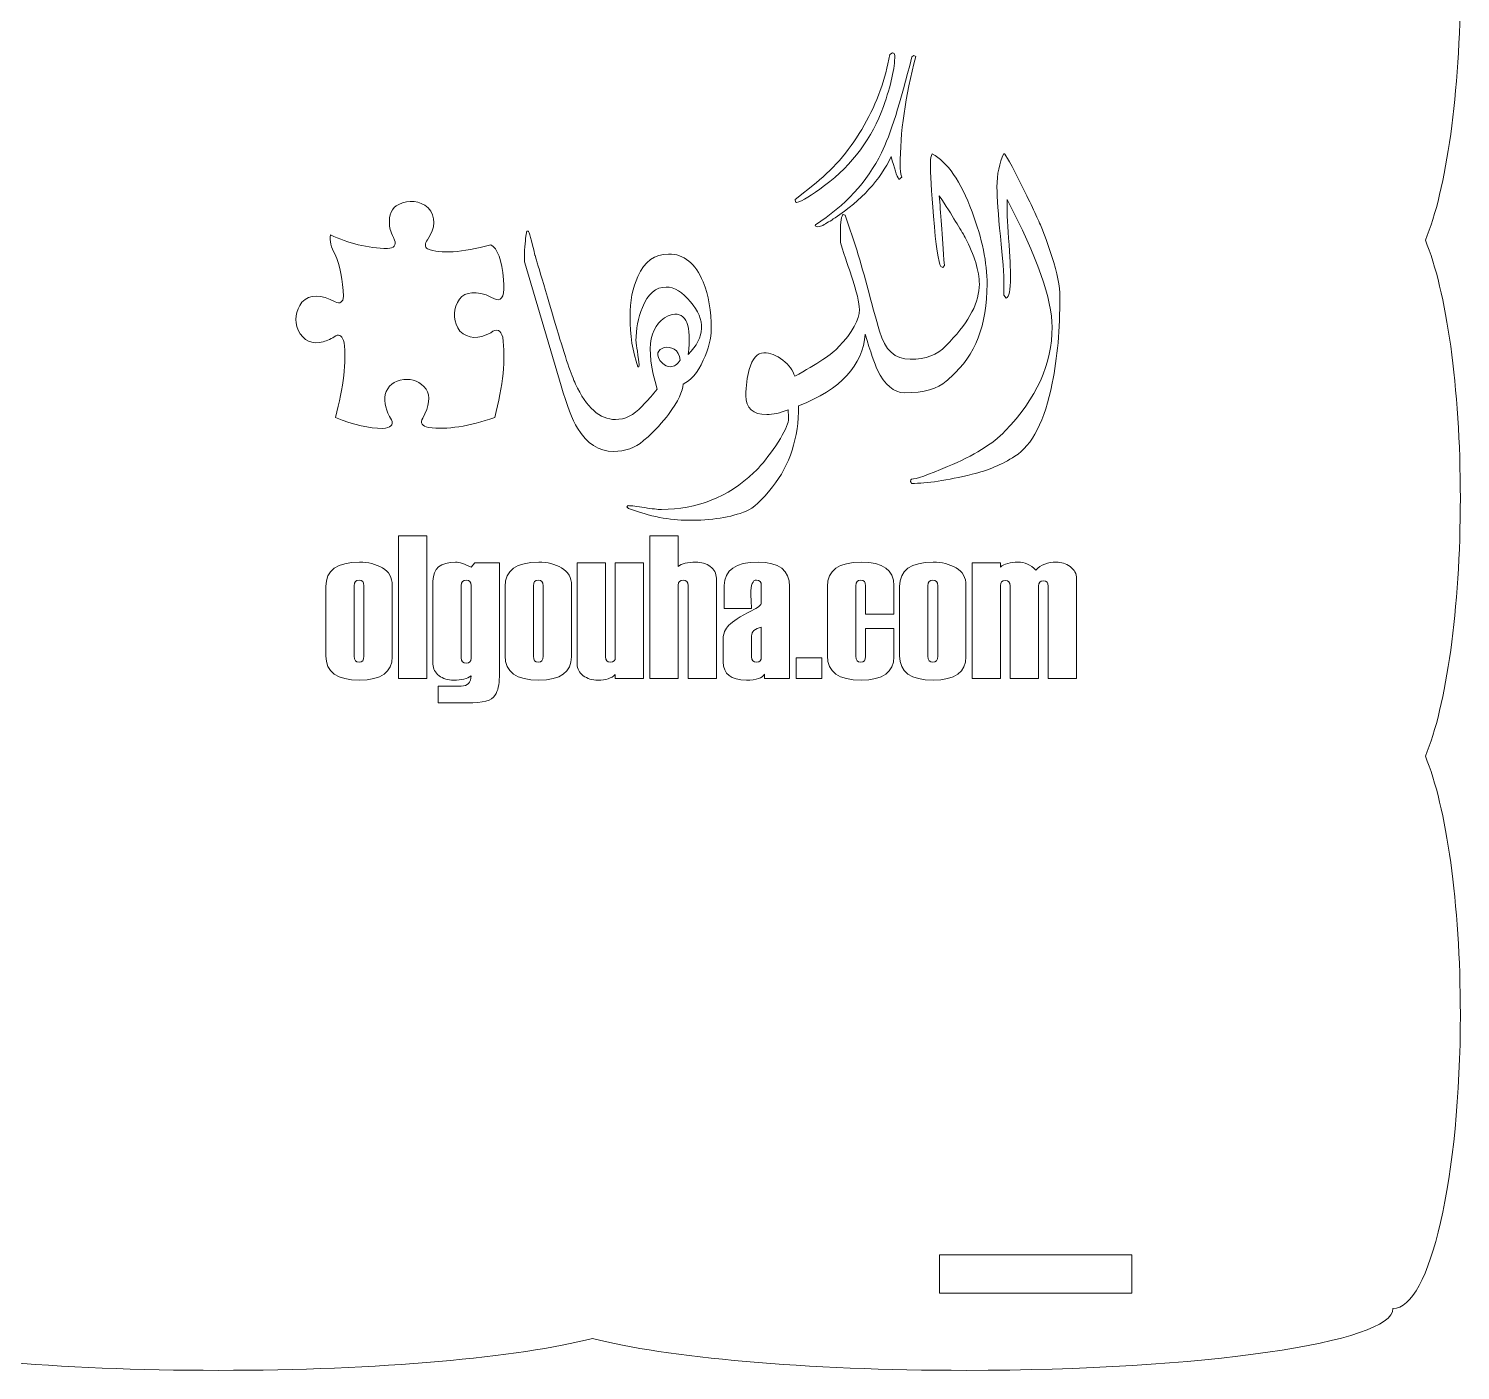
# Model space of a CAD drawing. Header units: millimetres. Extents: x -573 to 573, y -257 to 264.
# Drawn here: x -377.9 to -258.9, y -226.3 to -114.8 of the extents above; entities that cross this region are included whole.
import ezdxf

# ---------------------------------------------------------------- set-up
doc = ezdxf.new("R2010")
doc.units = ezdxf.units.MM
doc.header["$MEASUREMENT"] = 0
doc.layers.add('Layer 1', color=7, linetype='Continuous')

msp = doc.modelspace()

# ---------------------------------------------------------------- linework, layer by layer
at = {"layer": 'Layer 1', "color": 250, "lineweight": 9}
for points, knots in [([(-264.542, -221.1285), (-264.542, -223.9637), (-280.4144, -226.2621), (-299.9938, -226.2621), (-299.9938, -226.2621), (-313.3845, -226.2621), (-325.0397, -225.187), (-331.0709, -223.6004), (-331.0709, -223.6004), (-337.1021, -225.187), (-348.7574, -226.2621), (-362.1481, -226.2621), (-362.1481, -226.2621), (-375.5387, -226.2621), (-387.1938, -225.1869), (-393.2249, -223.6003), (-393.2249, -223.6003), (-399.2562, -225.1869), (-410.9113, -226.2621), (-424.3021, -226.2621), (-424.3021, -226.2621), (-437.6927, -226.2621), (-449.348, -225.187), (-455.3792, -223.6004), (-455.3792, -223.6004), (-461.4104, -225.187), (-473.0655, -226.2621), (-486.4562, -226.2621), (-486.4562, -226.2621), (-506.0357, -226.2621), (-521.908, -223.9637), (-521.908, -221.1285), (-521.908, -221.1285), (-525.0038, -221.1285), (-527.5133, -210.1769), (-527.5133, -196.6674), (-527.5133, -196.6674), (-527.5133, -187.4282), (-526.3393, -179.3864), (-524.6069, -175.225), (-524.6069, -175.225), (-526.3393, -171.0636), (-527.5133, -163.0218), (-527.5133, -153.7825), (-527.5133, -153.7825), (-527.5133, -144.5433), (-526.3393, -136.5015), (-524.6069, -132.3401), (-524.6069, -132.3401), (-526.3393, -128.1787), (-527.5133, -120.137), (-527.5133, -110.8976), (-527.5133, -110.8976), (-527.5133, -97.3886), (-525.0039, -86.4373), (-521.9083, -86.4367), (-521.9083, -86.4367), (-521.908, -83.6015), (-506.0357, -81.3031), (-486.4565, -81.3031), (-486.4565, -81.3031), (-473.0658, -81.3031), (-461.4106, -82.3782), (-455.3794, -83.9648), (-455.3794, -83.9648), (-449.3482, -82.3782), (-437.693, -81.3031), (-424.3024, -81.3031), (-424.3024, -81.3031), (-410.9116, -81.3031), (-399.2565, -82.3783), (-393.2253, -83.9649), (-393.2253, -83.9649), (-387.1941, -82.3783), (-375.5389, -81.3031), (-362.1483, -81.3031), (-362.1483, -81.3031), (-348.7576, -81.3031), (-337.1024, -82.3782), (-331.0712, -83.9648), (-331.0712, -83.9648), (-325.0399, -82.3782), (-313.3848, -81.3031), (-299.9941, -81.3031), (-299.9941, -81.3031), (-280.4149, -81.3031), (-264.5426, -83.6015), (-264.5423, -86.4367), (-264.5423, -86.4367), (-261.4467, -86.4373), (-258.9373, -97.3886), (-258.9373, -110.8976), (-258.9373, -110.8976), (-258.9373, -120.137), (-260.1113, -128.1787), (-261.8437, -132.3401), (-261.8437, -132.3401), (-260.1113, -136.5015), (-258.9373, -144.5433), (-258.9373, -153.7825), (-258.9373, -153.7825), (-258.9373, -163.0218), (-260.1113, -171.0636), (-261.8437, -175.225), (-261.8437, -175.225), (-260.1113, -179.3864), (-258.9373, -187.4282), (-258.9373, -196.6674), (-258.9373, -196.6674), (-258.9373, -210.1761), (-261.4466, -221.1272), (-264.542, -221.1285)], [0, 0, 0, 0, 0.03448276, 0.03448276, 0.03448276, 0.03448276, 0.06896552, 0.06896552, 0.06896552, 0.06896552, 0.10344828, 0.10344828, 0.10344828, 0.10344828, 0.13793103, 0.13793103, 0.13793103, 0.13793103, 0.17241379, 0.17241379, 0.17241379, 0.17241379, 0.20689655, 0.20689655, 0.20689655, 0.20689655, 0.24137931, 0.24137931, 0.24137931, 0.24137931, 0.27586207, 0.27586207, 0.27586207, 0.27586207, 0.31034483, 0.31034483, 0.31034483, 0.31034483, 0.34482759, 0.34482759, 0.34482759, 0.34482759, 0.37931034, 0.37931034, 0.37931034, 0.37931034, 0.4137931, 0.4137931, 0.4137931, 0.4137931, 0.44827586, 0.44827586, 0.44827586, 0.44827586, 0.48275862, 0.48275862, 0.48275862, 0.48275862, 0.51724138, 0.51724138, 0.51724138, 0.51724138, 0.55172414, 0.55172414, 0.55172414, 0.55172414, 0.5862069, 0.5862069, 0.5862069, 0.5862069, 0.62068966, 0.62068966, 0.62068966, 0.62068966, 0.65517241, 0.65517241, 0.65517241, 0.65517241, 0.68965517, 0.68965517, 0.68965517, 0.68965517, 0.72413793, 0.72413793, 0.72413793, 0.72413793, 0.75862069, 0.75862069, 0.75862069, 0.75862069, 0.79310345, 0.79310345, 0.79310345, 0.79310345, 0.82758621, 0.82758621, 0.82758621, 0.82758621, 0.86206897, 0.86206897, 0.86206897, 0.86206897, 0.89655172, 0.89655172, 0.89655172, 0.89655172, 0.93103448, 0.93103448, 0.93103448, 0.93103448, 1, 1, 1, 1]), ([(-305.9361, -116.9805), (-305.9361, -118.0355), (-306.2537, -119.4514), (-306.8835, -121.2278), (-306.8835, -121.2278), (-307.8094, -123.8494), (-309.4352, -126.0405), (-311.7714, -127.7954), (-311.7714, -127.7954), (-312.8428, -128.6084), (-313.6234, -129.082), (-314.1025, -129.2169), (-314.1025, -129.2169), (-314.1025, -129.2169), (-314.1832, -129.1522), (-314.1832, -129.1522), (-314.1832, -129.1522), (-314.1832, -129.1522), (-314.2155, -128.9475), (-314.2155, -128.9475), (-314.2155, -128.9475), (-314.2155, -128.9475), (-312.4821, -127.5585), (-312.4821, -127.5585), (-312.4821, -127.5585), (-310.894, -126.2828), (-309.559, -124.6893), (-308.4768, -122.7729), (-308.4768, -122.7729), (-307.411, -120.9102), (-306.7058, -118.956), (-306.3613, -116.8996), (-306.3613, -116.8996), (-306.3613, -116.8996), (-306.1244, -116.7758), (-306.1244, -116.7758), (-306.1244, -116.7758), (-306.0006, -116.7758), (-305.9361, -116.8458), (-305.9361, -116.9805)], [0, 0, 0, 0, 0.09090909, 0.09090909, 0.09090909, 0.09090909, 0.18181818, 0.18181818, 0.18181818, 0.18181818, 0.27272727, 0.27272727, 0.27272727, 0.27272727, 0.36363636, 0.36363636, 0.36363636, 0.36363636, 0.45454545, 0.45454545, 0.45454545, 0.45454545, 0.54545455, 0.54545455, 0.54545455, 0.54545455, 0.63636364, 0.63636364, 0.63636364, 0.63636364, 0.72727273, 0.72727273, 0.72727273, 0.72727273, 0.81818182, 0.81818182, 0.81818182, 0.81818182, 1, 1, 1, 1]), ([(-304.1864, -117.072), (-305.0585, -120.3719), (-305.4945, -123.3974), (-305.4945, -126.1428), (-305.4945, -126.1428), (-305.4945, -126.4335), (-305.4516, -126.7564), (-305.3654, -127.1009), (-305.3654, -127.1009), (-305.3654, -127.1009), (-305.6023, -127.2947), (-305.6023, -127.2947), (-305.6023, -127.2947), (-305.7745, -126.988), (-305.9846, -126.3528), (-306.2375, -125.3838), (-306.2375, -125.3838), (-307.1418, -127.3109), (-308.6977, -129.0067), (-310.9049, -130.4764), (-310.9049, -130.4764), (-311.2816, -130.7293), (-311.6261, -130.9393), (-311.9276, -131.1115), (-311.9276, -131.1115), (-312.0245, -131.1384), (-312.1646, -131.1815), (-312.3528, -131.2353), (-312.3528, -131.2353), (-312.3528, -131.2353), (-312.5575, -131.1547), (-312.5575, -131.1547), (-312.5575, -131.1547), (-312.5575, -131.1547), (-312.5306, -131.0469), (-312.5306, -131.0469), (-312.5306, -131.0469), (-310.065, -129.4912), (-308.2401, -127.4994), (-307.0396, -125.066), (-307.0396, -125.066), (-306.3128, -123.5856), (-305.473, -120.9318), (-304.5149, -117.1043), (-304.5149, -117.1043), (-304.5149, -117.1043), (-304.3588, -116.9912), (-304.3588, -116.9912), (-304.3588, -116.9912), (-304.3588, -116.9912), (-304.1864, -117.072), (-304.1864, -117.072)], [0, 0, 0, 0, 0.07142857, 0.07142857, 0.07142857, 0.07142857, 0.14285714, 0.14285714, 0.14285714, 0.14285714, 0.21428571, 0.21428571, 0.21428571, 0.21428571, 0.28571429, 0.28571429, 0.28571429, 0.28571429, 0.35714286, 0.35714286, 0.35714286, 0.35714286, 0.42857143, 0.42857143, 0.42857143, 0.42857143, 0.5, 0.5, 0.5, 0.5, 0.57142857, 0.57142857, 0.57142857, 0.57142857, 0.64285714, 0.64285714, 0.64285714, 0.64285714, 0.71428571, 0.71428571, 0.71428571, 0.71428571, 0.78571429, 0.78571429, 0.78571429, 0.78571429, 0.85714286, 0.85714286, 0.85714286, 0.85714286, 1, 1, 1, 1]), ([(-308.4009, -140.1381), (-308.5776, -142.7253), (-310.4194, -144.7162), (-313.9269, -146.1105), (-313.9269, -146.1105), (-313.9269, -148.7697), (-314.6483, -151.0146), (-316.1018, -152.845), (-316.1018, -152.845), (-316.9954, -153.97), (-317.7221, -154.6377), (-318.2766, -154.8583), (-318.2766, -154.8583), (-319.5579, -155.3644), (-321.1726, -155.6173), (-323.1215, -155.6173), (-323.1215, -155.6173), (-324.6342, -155.6173), (-326.2814, -155.2889), (-328.0741, -154.6268), (-328.0741, -154.6268), (-328.0741, -154.6268), (-328.1979, -154.4868), (-328.1979, -154.4868), (-328.1979, -154.4868), (-328.1979, -154.4868), (-328.1009, -154.3954), (-328.1009, -154.3954), (-328.1009, -154.3954), (-327.8212, -154.4007), (-327.3583, -154.4599), (-326.7176, -154.5621), (-326.7176, -154.5621), (-326.1146, -154.6645), (-325.6517, -154.713), (-325.3287, -154.713), (-325.3287, -154.713), (-322.3733, -154.713), (-319.8107, -153.6954), (-317.6467, -151.6551), (-317.6467, -151.6551), (-317.1623, -151.2084), (-316.6347, -150.5679), (-316.0533, -149.7387), (-316.0533, -149.7387), (-315.4343, -148.8559), (-315.0305, -148.1399), (-314.8421, -147.5962), (-314.8421, -147.5962), (-314.7774, -147.3916), (-314.7505, -147.2086), (-314.7614, -147.0417), (-314.7614, -147.0417), (-314.7614, -147.0417), (-314.8098, -146.4281), (-314.8098, -146.4281), (-314.8098, -146.4281), (-315.4719, -146.6973), (-316.0586, -146.8317), (-316.5756, -146.8317), (-316.5756, -146.8317), (-317.7328, -146.8317), (-318.3089, -146.3043), (-318.3089, -145.2544), (-318.3089, -145.2544), (-318.3089, -144.447), (-318.2173, -143.7254), (-318.0397, -143.0956), (-318.0397, -143.0956), (-317.7759, -142.1644), (-317.3668, -141.6959), (-316.8123, -141.6959), (-316.8123, -141.6959), (-316.2955, -141.6959), (-315.7735, -141.9006), (-315.2405, -142.3044), (-315.2405, -142.3044), (-314.7129, -142.7133), (-314.3845, -143.1602), (-314.2553, -143.6501), (-314.2553, -143.6501), (-312.3658, -142.6111), (-311.1492, -141.7983), (-310.6107, -141.2114), (-310.6107, -141.2114), (-310.6107, -141.2114), (-310.6081, -141.2093), (-310.6081, -141.2093), (-310.6081, -141.2093), (-309.4561, -139.9927), (-308.8801, -138.9486), (-308.8801, -138.087), (-308.8801, -138.087), (-308.8801, -137.5809), (-309.1061, -136.6388), (-309.5584, -135.25), (-309.5584, -135.25), (-309.7253, -134.7439), (-310.0267, -133.8398), (-310.4574, -132.5368), (-310.4574, -132.5368), (-310.4574, -132.5368), (-310.4574, -131.7296), (-310.4574, -131.7296), (-310.4574, -131.7296), (-310.4574, -130.7766), (-310.3767, -130.265), (-310.2205, -130.2005), (-310.2205, -130.2005), (-310.2205, -130.2005), (-310.0591, -130.265), (-310.0591, -130.265), (-310.0591, -130.265), (-309.2839, -132.4399), (-308.6109, -134.647), (-308.0458, -136.8759), (-308.0458, -136.8759), (-307.8035, -137.8125), (-307.5235, -138.8192), (-307.2059, -139.9011), (-307.2059, -139.9011), (-306.759, -141.4569), (-305.9031, -142.2374), (-304.6543, -142.2374), (-304.6543, -142.2374), (-303.3734, -142.2374), (-302.3899, -141.8668), (-301.6992, -141.1212), (-301.6992, -141.1212), (-301.5854, -140.9981), (-301.4875, -140.8944), (-301.3712, -140.7736), (-301.3712, -140.7736), (-299.7307, -139.0708), (-298.9101, -137.4764), (-298.9101, -135.9857), (-298.9101, -135.9857), (-298.9101, -134.8982), (-299.3084, -133.6063), (-300.0998, -132.1044), (-300.0998, -132.1044), (-300.4281, -131.4852), (-301.1388, -130.3335), (-302.237, -128.6482), (-302.237, -128.6482), (-302.1401, -129.9348), (-302.0001, -131.8675), (-301.8171, -134.4517), (-301.8171, -134.4517), (-301.8171, -134.4517), (-301.9463, -134.5969), (-301.9463, -134.5969), (-301.9463, -134.5969), (-301.9463, -134.5969), (-302.1023, -134.5322), (-302.1023, -134.5322), (-302.1023, -134.5322), (-302.3123, -134.22), (-302.5223, -132.8204), (-302.7215, -130.3386), (-302.7215, -130.3386), (-302.8937, -128.2555), (-302.9799, -126.7696), (-302.9799, -125.8759), (-302.9799, -125.8759), (-302.9799, -125.5583), (-302.9259, -125.3214), (-302.8237, -125.1654), (-302.8237, -125.1654), (-301.564, -125.8275), (-300.4659, -127.4317), (-299.5131, -129.9779), (-299.5131, -129.9779), (-298.6786, -132.2175), (-298.2641, -134.22), (-298.2641, -135.9857), (-298.2641, -135.9857), (-298.2641, -139.3623), (-299.2596, -141.9271), (-301.2506, -143.6798), (-301.2506, -143.6798), (-301.3979, -143.8095), (-301.5222, -143.9213), (-301.6664, -144.0545), (-301.6664, -144.0545), (-302.3592, -144.6933), (-303.5148, -145.0154), (-305.1333, -145.0154), (-305.1333, -145.0154), (-306.0162, -145.0154), (-306.7699, -144.3749), (-307.3888, -143.0881), (-307.3888, -143.0881), (-307.6097, -142.625), (-307.9433, -141.6453), (-308.4009, -140.1381)], [0, 0, 0, 0, 0.02, 0.02, 0.02, 0.02, 0.04, 0.04, 0.04, 0.04, 0.06, 0.06, 0.06, 0.06, 0.08, 0.08, 0.08, 0.08, 0.1, 0.1, 0.1, 0.1, 0.12, 0.12, 0.12, 0.12, 0.14, 0.14, 0.14, 0.14, 0.16, 0.16, 0.16, 0.16, 0.18, 0.18, 0.18, 0.18, 0.2, 0.2, 0.2, 0.2, 0.22, 0.22, 0.22, 0.22, 0.24, 0.24, 0.24, 0.24, 0.26, 0.26, 0.26, 0.26, 0.28, 0.28, 0.28, 0.28, 0.3, 0.3, 0.3, 0.3, 0.32, 0.32, 0.32, 0.32, 0.34, 0.34, 0.34, 0.34, 0.36, 0.36, 0.36, 0.36, 0.38, 0.38, 0.38, 0.38, 0.4, 0.4, 0.4, 0.4, 0.42, 0.42, 0.42, 0.42, 0.44, 0.44, 0.44, 0.44, 0.46, 0.46, 0.46, 0.46, 0.48, 0.48, 0.48, 0.48, 0.5, 0.5, 0.5, 0.5, 0.52, 0.52, 0.52, 0.52, 0.54, 0.54, 0.54, 0.54, 0.56, 0.56, 0.56, 0.56, 0.58, 0.58, 0.58, 0.58, 0.6, 0.6, 0.6, 0.6, 0.62, 0.62, 0.62, 0.62, 0.64, 0.64, 0.64, 0.64, 0.66, 0.66, 0.66, 0.66, 0.68, 0.68, 0.68, 0.68, 0.7, 0.7, 0.7, 0.7, 0.72, 0.72, 0.72, 0.72, 0.74, 0.74, 0.74, 0.74, 0.76, 0.76, 0.76, 0.76, 0.78, 0.78, 0.78, 0.78, 0.8, 0.8, 0.8, 0.8, 0.82, 0.82, 0.82, 0.82, 0.84, 0.84, 0.84, 0.84, 0.86, 0.86, 0.86, 0.86, 0.88, 0.88, 0.88, 0.88, 0.9, 0.9, 0.9, 0.9, 0.92, 0.92, 0.92, 0.92, 0.94, 0.94, 0.94, 0.94, 0.96, 0.96, 0.96, 0.96, 1, 1, 1, 1]), ([(-292.2165, -137.0419), (-292.2165, -139.7335), (-292.4265, -142.1237), (-292.8463, -144.2124), (-292.8463, -144.2124), (-293.4815, -147.3456), (-294.5152, -149.3751), (-295.9578, -150.2957), (-295.9578, -150.2957), (-297.0292, -150.9793), (-298.2135, -151.48), (-299.5055, -151.7923), (-299.5055, -151.7923), (-301.5995, -152.2983), (-303.2792, -152.5513), (-304.5389, -152.5513), (-304.5389, -152.5513), (-304.5711, -152.4975), (-304.598, -152.4437), (-304.6196, -152.3897), (-304.6196, -152.3897), (-304.6196, -152.3897), (-304.6034, -152.2606), (-304.6034, -152.2606), (-304.6034, -152.2606), (-304.6034, -152.2606), (-304.5389, -152.1959), (-304.5389, -152.1959), (-304.5389, -152.1959), (-304.1942, -152.1959), (-303.1983, -151.8514), (-301.5457, -151.1569), (-301.5457, -151.1569), (-299.3817, -150.2419), (-297.7828, -149.2513), (-296.7545, -148.1908), (-296.7545, -148.1908), (-294.1598, -145.5045), (-292.8625, -142.6242), (-292.8625, -139.5559), (-292.8625, -139.5559), (-292.8625, -137.2625), (-294.1113, -133.7313), (-296.6092, -128.9454), (-296.6092, -128.9454), (-296.62, -129.726), (-296.5769, -130.8025), (-296.48, -132.1809), (-296.48, -132.1809), (-296.3725, -133.7042), (-296.3185, -134.7863), (-296.3185, -135.4323), (-296.3185, -135.4323), (-296.3185, -136.5036), (-296.4423, -137.0741), (-296.69, -137.1494), (-296.69, -137.1494), (-296.69, -137.1494), (-296.8676, -136.9127), (-296.8676, -136.9127), (-296.8676, -136.9127), (-296.8676, -136.4711), (-296.8676, -136.1968), (-296.8676, -136.0944), (-296.8676, -136.0944), (-296.8676, -135.1794), (-296.9645, -133.8173), (-297.1583, -132.0031), (-297.1583, -132.0031), (-297.3468, -130.1942), (-297.4437, -128.8323), (-297.4437, -127.9171), (-297.4437, -127.9171), (-297.4437, -126.8568), (-297.2552, -125.9253), (-296.873, -125.1286), (-296.873, -125.1286), (-296.7385, -125.1717), (-296.2378, -126.0653), (-295.3764, -127.8095), (-295.3764, -127.8095), (-294.6067, -129.3653), (-294.0738, -130.496), (-293.7775, -131.2117), (-293.7775, -131.2117), (-293.4868, -131.9278), (-293.1855, -132.7567), (-292.8786, -133.7042), (-292.8786, -133.7042), (-292.4372, -135.0661), (-292.2165, -136.1804), (-292.2165, -137.0419)], [0, 0, 0, 0, 0.04166667, 0.04166667, 0.04166667, 0.04166667, 0.08333333, 0.08333333, 0.08333333, 0.08333333, 0.125, 0.125, 0.125, 0.125, 0.16666667, 0.16666667, 0.16666667, 0.16666667, 0.20833333, 0.20833333, 0.20833333, 0.20833333, 0.25, 0.25, 0.25, 0.25, 0.29166667, 0.29166667, 0.29166667, 0.29166667, 0.33333333, 0.33333333, 0.33333333, 0.33333333, 0.375, 0.375, 0.375, 0.375, 0.41666667, 0.41666667, 0.41666667, 0.41666667, 0.45833333, 0.45833333, 0.45833333, 0.45833333, 0.5, 0.5, 0.5, 0.5, 0.54166667, 0.54166667, 0.54166667, 0.54166667, 0.58333333, 0.58333333, 0.58333333, 0.58333333, 0.625, 0.625, 0.625, 0.625, 0.66666667, 0.66666667, 0.66666667, 0.66666667, 0.70833333, 0.70833333, 0.70833333, 0.70833333, 0.75, 0.75, 0.75, 0.75, 0.79166667, 0.79166667, 0.79166667, 0.79166667, 0.83333333, 0.83333333, 0.83333333, 0.83333333, 0.875, 0.875, 0.875, 0.875, 0.91666667, 0.91666667, 0.91666667, 0.91666667, 1, 1, 1, 1]), ([(-351.6991, -140.8555), (-351.4907, -142.431), (-351.7324, -144.5069), (-352.4244, -147.0831), (-352.4244, -147.0831), (-350.8932, -147.6909), (-349.5854, -147.9875), (-348.5014, -147.9732), (-348.5014, -147.9732), (-347.8296, -147.9348), (-347.5838, -147.6979), (-347.764, -147.263), (-347.764, -147.263), (-348.2238, -146.5273), (-348.3997, -145.8284), (-348.2919, -145.1663), (-348.2919, -145.1663), (-348.0793, -144.4382), (-347.5603, -144.0241), (-346.7356, -143.924), (-346.7356, -143.924), (-345.9954, -143.833), (-345.3785, -144.0981), (-344.8852, -144.7192), (-344.8852, -144.7192), (-344.5143, -145.2976), (-344.6088, -146.1016), (-345.1681, -147.1312), (-345.1681, -147.1312), (-345.4027, -147.5127), (-345.2383, -147.7731), (-344.6742, -147.9123), (-344.6742, -147.9123), (-343.1508, -148.0987), (-341.3192, -147.8175), (-339.1794, -147.069), (-339.1794, -147.069), (-338.4821, -144.4274), (-338.2614, -142.2063), (-338.5173, -140.4055), (-338.5173, -140.4055), (-338.6715, -139.785), (-339.0016, -139.6572), (-339.5076, -140.0221), (-339.5076, -140.0221), (-340.5364, -140.5979), (-341.3917, -140.5531), (-342.074, -139.8878), (-342.074, -139.8878), (-342.605, -139.1424), (-342.6752, -138.3492), (-342.285, -137.5082), (-342.285, -137.5082), (-341.8958, -136.7157), (-341.1012, -136.5072), (-339.9009, -136.8828), (-339.9009, -136.8828), (-339.5842, -137.0359), (-339.3049, -137.1662), (-339.0634, -137.2732), (-339.0634, -137.2732), (-338.5421, -137.3955), (-338.3371, -136.8441), (-338.4481, -135.6193), (-338.4481, -135.6193), (-338.599, -133.9754), (-338.9518, -133.006), (-339.5069, -132.7113), (-339.5069, -132.7113), (-341.925, -133.3738), (-343.6766, -133.4896), (-344.7619, -133.0587), (-344.7619, -133.0587), (-345.0092, -132.8704), (-345.0092, -132.6179), (-344.7621, -132.301), (-344.7621, -132.301), (-344.082, -131.2933), (-344.063, -130.4046), (-344.7055, -129.6352), (-344.7055, -129.6352), (-345.4639, -129.04), (-346.283, -128.9498), (-347.1629, -129.3649), (-347.1629, -129.3649), (-347.7257, -129.6474), (-347.9829, -130.2105), (-347.9347, -131.0541), (-347.9347, -131.0541), (-347.9133, -131.3481), (-347.7703, -131.7706), (-347.5052, -132.3216), (-347.5052, -132.3216), (-347.3535, -132.7583), (-347.5511, -132.9952), (-348.098, -133.0318), (-348.098, -133.0318), (-349.7477, -132.9961), (-351.3269, -132.6137), (-352.8361, -131.8845), (-352.8361, -131.8845), (-352.9032, -132.4122), (-352.7772, -132.9416), (-352.4584, -133.4724), (-352.4584, -133.4724), (-352.0365, -134.4874), (-351.7983, -135.6633), (-351.7439, -137.0001), (-351.7439, -137.0001), (-351.796, -137.4935), (-352.0293, -137.6501), (-352.4441, -137.4699), (-352.4441, -137.4699), (-353.6101, -136.8114), (-354.529, -136.8147), (-355.2002, -137.4798), (-355.2002, -137.4798), (-355.7328, -138.2268), (-355.8407, -139.002), (-355.5243, -139.8058), (-355.5243, -139.8058), (-355.0619, -140.7139), (-354.3699, -141.0367), (-353.448, -140.774), (-353.448, -140.774), (-353.0877, -140.6721), (-352.7313, -140.5112), (-352.3792, -140.2908), (-352.3792, -140.2908), (-352.0669, -140.1161), (-351.8404, -140.3042), (-351.6991, -140.8555)], [0, 0, 0, 0, 0.02941176, 0.02941176, 0.02941176, 0.02941176, 0.05882353, 0.05882353, 0.05882353, 0.05882353, 0.08823529, 0.08823529, 0.08823529, 0.08823529, 0.11764706, 0.11764706, 0.11764706, 0.11764706, 0.14705882, 0.14705882, 0.14705882, 0.14705882, 0.17647059, 0.17647059, 0.17647059, 0.17647059, 0.20588235, 0.20588235, 0.20588235, 0.20588235, 0.23529412, 0.23529412, 0.23529412, 0.23529412, 0.26470588, 0.26470588, 0.26470588, 0.26470588, 0.29411765, 0.29411765, 0.29411765, 0.29411765, 0.32352941, 0.32352941, 0.32352941, 0.32352941, 0.35294118, 0.35294118, 0.35294118, 0.35294118, 0.38235294, 0.38235294, 0.38235294, 0.38235294, 0.41176471, 0.41176471, 0.41176471, 0.41176471, 0.44117647, 0.44117647, 0.44117647, 0.44117647, 0.47058824, 0.47058824, 0.47058824, 0.47058824, 0.5, 0.5, 0.5, 0.5, 0.52941176, 0.52941176, 0.52941176, 0.52941176, 0.55882353, 0.55882353, 0.55882353, 0.55882353, 0.58823529, 0.58823529, 0.58823529, 0.58823529, 0.61764706, 0.61764706, 0.61764706, 0.61764706, 0.64705882, 0.64705882, 0.64705882, 0.64705882, 0.67647059, 0.67647059, 0.67647059, 0.67647059, 0.70588235, 0.70588235, 0.70588235, 0.70588235, 0.73529412, 0.73529412, 0.73529412, 0.73529412, 0.76470588, 0.76470588, 0.76470588, 0.76470588, 0.79411765, 0.79411765, 0.79411765, 0.79411765, 0.82352941, 0.82352941, 0.82352941, 0.82352941, 0.85294118, 0.85294118, 0.85294118, 0.85294118, 0.88235294, 0.88235294, 0.88235294, 0.88235294, 0.91176471, 0.91176471, 0.91176471, 0.91176471, 0.94117647, 0.94117647, 0.94117647, 0.94117647, 1, 1, 1, 1]), ([(-325.6814, -144.7253), (-326.7456, -141.1948), (-326.3311, -139.1197), (-324.4379, -138.5003), (-324.4379, -138.5003), (-323.2469, -138.3097), (-322.8036, -139.4195), (-323.1083, -141.8292), (-323.1083, -141.8292), (-321.6841, -140.4081), (-321.623, -138.951), (-322.9251, -137.4579), (-322.9251, -137.4579), (-323.5871, -136.6396), (-324.2548, -136.2306), (-324.9278, -136.2306), (-324.9278, -136.2306), (-325.789, -136.2306), (-326.4513, -136.7958), (-326.9142, -137.9317), (-326.9142, -137.9317), (-327.2694, -138.7984), (-327.4472, -139.7243), (-327.4472, -140.6988), (-327.4472, -140.6988), (-327.4256, -140.844), (-327.3394, -141.5007), (-327.178, -142.6635), (-327.178, -142.6635), (-327.178, -142.6635), (-327.2103, -142.8573), (-327.2103, -142.8573), (-327.2103, -142.8573), (-327.2103, -142.8573), (-327.2909, -142.868), (-327.2909, -142.868), (-327.2909, -142.868), (-327.7216, -141.6083), (-327.937, -140.2195), (-327.937, -138.696), (-327.937, -138.696), (-327.937, -137.3934), (-327.7216, -136.2793), (-327.2909, -135.3423), (-327.2909, -135.3423), (-326.7204, -134.1044), (-325.8699, -133.485), (-324.7339, -133.485), (-324.7339, -133.485), (-323.4527, -133.485), (-322.4944, -134.2602), (-321.8646, -135.8052), (-321.8646, -135.8052), (-321.4125, -136.9196), (-321.1863, -138.2226), (-321.1863, -139.7135), (-321.1863, -139.7135), (-321.1863, -140.494), (-321.407, -141.3607), (-321.8486, -142.319), (-321.8486, -142.319), (-322.3331, -143.3689), (-322.8929, -144.0257), (-323.5334, -144.2895), (-323.5334, -144.2895), (-323.5334, -144.876), (-323.9372, -145.7212), (-324.7339, -146.814), (-324.7339, -146.814), (-325.1969, -147.4438), (-325.8431, -148.1485), (-326.7797, -148.9669), (-326.7797, -148.9669), (-326.7797, -148.9669), (-326.8364, -149.02), (-326.8364, -149.02), (-326.8364, -149.02), (-327.5092, -149.596), (-328.3383, -149.8867), (-329.3287, -149.8867), (-329.3287, -149.8867), (-330.5239, -149.8867), (-331.5145, -149.246), (-332.295, -147.9646), (-332.295, -147.9646), (-332.7257, -147.2594), (-333.1833, -146.0806), (-333.6623, -144.4278), (-333.6623, -144.4278), (-333.6623, -144.4278), (-336.693, -134.2104), (-336.693, -134.2104), (-336.693, -134.2104), (-336.7361, -134.0651), (-336.7307, -133.6237), (-336.677, -132.8914), (-336.677, -132.8914), (-336.623, -132.1593), (-336.5692, -131.7179), (-336.5048, -131.5726), (-336.5048, -131.5726), (-336.5048, -131.5726), (-336.3969, -131.5726), (-336.3969, -131.5726), (-336.3969, -131.5726), (-336.3216, -131.6372), (-336.1385, -132.3047), (-335.8371, -133.5806), (-335.8371, -133.5806), (-335.8156, -133.645), (-335.2073, -135.6855), (-334.023, -139.7014), (-334.023, -139.7014), (-333.3178, -142.0646), (-332.801, -143.5934), (-332.4726, -144.2879), (-332.4726, -144.2879), (-331.5467, -146.2528), (-330.443, -147.2378), (-329.1564, -147.2378), (-329.1564, -147.2378), (-328.3578, -147.2378), (-327.6252, -146.8819), (-326.9644, -146.1655), (-326.9644, -146.1655), (-326.8562, -146.0481), (-326.7631, -145.9491), (-326.6527, -145.8339), (-326.6527, -145.8339), (-326.3803, -145.5499), (-326.0576, -145.1801), (-325.6814, -144.7253)], [0, 0, 0, 0, 0.02941176, 0.02941176, 0.02941176, 0.02941176, 0.05882353, 0.05882353, 0.05882353, 0.05882353, 0.08823529, 0.08823529, 0.08823529, 0.08823529, 0.11764706, 0.11764706, 0.11764706, 0.11764706, 0.14705882, 0.14705882, 0.14705882, 0.14705882, 0.17647059, 0.17647059, 0.17647059, 0.17647059, 0.20588235, 0.20588235, 0.20588235, 0.20588235, 0.23529412, 0.23529412, 0.23529412, 0.23529412, 0.26470588, 0.26470588, 0.26470588, 0.26470588, 0.29411765, 0.29411765, 0.29411765, 0.29411765, 0.32352941, 0.32352941, 0.32352941, 0.32352941, 0.35294118, 0.35294118, 0.35294118, 0.35294118, 0.38235294, 0.38235294, 0.38235294, 0.38235294, 0.41176471, 0.41176471, 0.41176471, 0.41176471, 0.44117647, 0.44117647, 0.44117647, 0.44117647, 0.47058824, 0.47058824, 0.47058824, 0.47058824, 0.5, 0.5, 0.5, 0.5, 0.52941176, 0.52941176, 0.52941176, 0.52941176, 0.55882353, 0.55882353, 0.55882353, 0.55882353, 0.58823529, 0.58823529, 0.58823529, 0.58823529, 0.61764706, 0.61764706, 0.61764706, 0.61764706, 0.64705882, 0.64705882, 0.64705882, 0.64705882, 0.67647059, 0.67647059, 0.67647059, 0.67647059, 0.70588235, 0.70588235, 0.70588235, 0.70588235, 0.73529412, 0.73529412, 0.73529412, 0.73529412, 0.76470588, 0.76470588, 0.76470588, 0.76470588, 0.79411765, 0.79411765, 0.79411765, 0.79411765, 0.82352941, 0.82352941, 0.82352941, 0.82352941, 0.85294118, 0.85294118, 0.85294118, 0.85294118, 0.88235294, 0.88235294, 0.88235294, 0.88235294, 0.91176471, 0.91176471, 0.91176471, 0.91176471, 0.94117647, 0.94117647, 0.94117647, 0.94117647, 1, 1, 1, 1]), ([(-323.7638, -142.2943), (-323.947, -140.5106), (-326.6439, -141.2326), (-325.2389, -142.5636), (-325.2389, -142.5636), (-325.0397, -142.7519), (-324.8244, -142.8488), (-324.5928, -142.8488), (-324.5928, -142.8488), (-324.2806, -142.8488), (-324.0008, -142.6658), (-323.7638, -142.2943)], [0, 0, 0, 0, 0.25, 0.25, 0.25, 0.25, 0.5, 0.5, 0.5, 0.5, 1, 1, 1, 1]), ([(-344.8356, -168.7611), (-344.8356, -168.7611), (-347.1887, -168.7611), (-347.1887, -168.7611), (-347.1887, -168.7611), (-347.1887, -168.7611), (-347.1887, -156.9112), (-347.1887, -156.9112), (-347.1887, -156.9112), (-347.1887, -156.9112), (-344.8356, -156.9112), (-344.8356, -156.9112), (-344.8356, -156.9112), (-344.8356, -156.9112), (-344.8356, -168.7611), (-344.8356, -168.7611)], [0, 0, 0, 0, 0.2, 0.2, 0.2, 0.2, 0.4, 0.4, 0.4, 0.4, 0.6, 0.6, 0.6, 0.6, 1, 1, 1, 1]), ([(-320.7665, -168.7611), (-320.7665, -168.7611), (-323.1197, -168.7611), (-323.1197, -168.7611), (-323.1197, -168.7611), (-323.1197, -168.7611), (-323.1197, -161.0221), (-323.1197, -161.0221), (-323.1197, -161.0221), (-323.1197, -160.7316), (-323.2522, -160.5849), (-323.5201, -160.5849), (-323.5201, -160.5849), (-323.7937, -160.5849), (-323.9321, -160.7259), (-323.9321, -161.0052), (-323.9321, -161.0052), (-323.9321, -161.0052), (-323.9321, -168.7611), (-323.9321, -168.7611), (-323.9321, -168.7611), (-323.9321, -168.7611), (-326.285, -168.7611), (-326.285, -168.7611), (-326.285, -168.7611), (-326.285, -168.7611), (-326.285, -156.9112), (-326.285, -156.9112), (-326.285, -156.9112), (-326.285, -156.9112), (-323.9321, -156.9112), (-323.9321, -156.9112), (-323.9321, -156.9112), (-323.9321, -156.9112), (-323.9321, -159.4506), (-323.9321, -159.4506), (-323.9321, -159.4506), (-323.6498, -159.2137), (-323.1645, -159.095), (-322.4679, -159.095), (-322.4679, -159.095), (-322.0052, -159.095), (-321.6073, -159.2165), (-321.2716, -159.459), (-321.2716, -159.459), (-320.9358, -159.7018), (-320.7665, -160.0234), (-320.7665, -160.4268), (-320.7665, -160.4268), (-320.7665, -160.4268), (-320.7665, -168.7611), (-320.7665, -168.7611)], [0, 0, 0, 0, 0.07142857, 0.07142857, 0.07142857, 0.07142857, 0.14285714, 0.14285714, 0.14285714, 0.14285714, 0.21428571, 0.21428571, 0.21428571, 0.21428571, 0.28571429, 0.28571429, 0.28571429, 0.28571429, 0.35714286, 0.35714286, 0.35714286, 0.35714286, 0.42857143, 0.42857143, 0.42857143, 0.42857143, 0.5, 0.5, 0.5, 0.5, 0.57142857, 0.57142857, 0.57142857, 0.57142857, 0.64285714, 0.64285714, 0.64285714, 0.64285714, 0.71428571, 0.71428571, 0.71428571, 0.71428571, 0.78571429, 0.78571429, 0.78571429, 0.78571429, 0.85714286, 0.85714286, 0.85714286, 0.85714286, 1, 1, 1, 1]), ([(-353.2151, -166.871), (-353.2151, -166.871), (-353.2151, -161.1209), (-353.2151, -161.1209), (-353.2151, -161.1209), (-353.2151, -159.7695), (-352.2843, -159.095), (-350.4191, -159.095), (-350.4191, -159.095), (-349.697, -159.095), (-349.065, -159.2531), (-348.5175, -159.5663), (-348.5175, -159.5663), (-347.9703, -159.8822), (-347.6966, -160.3703), (-347.6966, -161.0391), (-347.6966, -161.0391), (-347.6966, -161.0391), (-347.6966, -166.9526), (-347.6966, -166.9526), (-347.6966, -166.9526), (-347.6966, -168.2478), (-348.605, -168.8965), (-350.4191, -168.8965), (-350.4191, -168.8965), (-352.2843, -168.8965), (-353.2151, -168.2224), (-353.2151, -166.871)], [0, 0, 0, 0, 0.125, 0.125, 0.125, 0.125, 0.25, 0.25, 0.25, 0.25, 0.375, 0.375, 0.375, 0.375, 0.5, 0.5, 0.5, 0.5, 0.625, 0.625, 0.625, 0.625, 0.75, 0.75, 0.75, 0.75, 1, 1, 1, 1]), ([(-343.8902, -170.7925), (-343.8902, -170.7925), (-343.8902, -169.3875), (-343.8902, -169.3875), (-343.8902, -169.3875), (-343.8902, -169.3875), (-341.9832, -169.3875), (-341.9832, -169.3875), (-341.9832, -169.3875), (-341.4274, -169.3875), (-341.1479, -169.1054), (-341.1479, -168.541), (-341.1479, -168.541), (-341.4554, -168.7781), (-341.9408, -168.8965), (-342.6039, -168.8965), (-342.6039, -168.8965), (-343.0666, -168.8965), (-343.4671, -168.7754), (-343.8058, -168.5299), (-343.8058, -168.5299), (-344.1444, -168.2842), (-344.3135, -167.9628), (-344.3135, -167.5649), (-344.3135, -167.5649), (-344.3135, -167.5649), (-344.3135, -160.6666), (-344.3135, -160.6666), (-344.3135, -160.6666), (-344.3135, -159.6199), (-343.6871, -159.095), (-342.4374, -159.095), (-342.4374, -159.095), (-342.1074, -159.095), (-341.67, -159.2362), (-341.1311, -159.5183), (-341.1311, -159.5183), (-341.1311, -159.5183), (-340.8234, -159.1629), (-340.8234, -159.1629), (-340.8234, -159.1629), (-340.8234, -159.1629), (-338.7951, -159.1629), (-338.7951, -159.1629), (-338.7951, -159.1629), (-338.7951, -159.1629), (-338.7951, -168.6259), (-338.7951, -168.6259), (-338.7951, -168.6259), (-338.7951, -169.2492), (-338.9162, -169.7658), (-339.1619, -170.1776), (-339.1619, -170.1776), (-339.4073, -170.5865), (-340.1719, -170.7925), (-341.4499, -170.7925), (-341.4499, -170.7925), (-341.4499, -170.7925), (-343.8902, -170.7925), (-343.8902, -170.7925)], [0, 0, 0, 0, 0.0625, 0.0625, 0.0625, 0.0625, 0.125, 0.125, 0.125, 0.125, 0.1875, 0.1875, 0.1875, 0.1875, 0.25, 0.25, 0.25, 0.25, 0.3125, 0.3125, 0.3125, 0.3125, 0.375, 0.375, 0.375, 0.375, 0.4375, 0.4375, 0.4375, 0.4375, 0.5, 0.5, 0.5, 0.5, 0.5625, 0.5625, 0.5625, 0.5625, 0.625, 0.625, 0.625, 0.625, 0.6875, 0.6875, 0.6875, 0.6875, 0.75, 0.75, 0.75, 0.75, 0.8125, 0.8125, 0.8125, 0.8125, 0.875, 0.875, 0.875, 0.875, 1, 1, 1, 1]), ([(-338.3211, -166.871), (-338.3211, -166.871), (-338.3211, -161.1209), (-338.3211, -161.1209), (-338.3211, -161.1209), (-338.3211, -159.7695), (-337.39, -159.095), (-335.525, -159.095), (-335.525, -159.095), (-334.8029, -159.095), (-334.1707, -159.2531), (-333.6235, -159.5663), (-333.6235, -159.5663), (-333.0763, -159.8822), (-332.8025, -160.3703), (-332.8025, -161.0391), (-332.8025, -161.0391), (-332.8025, -161.0391), (-332.8025, -166.9526), (-332.8025, -166.9526), (-332.8025, -166.9526), (-332.8025, -168.2478), (-333.7111, -168.8965), (-335.525, -168.8965), (-335.525, -168.8965), (-337.39, -168.8965), (-338.3211, -168.2224), (-338.3211, -166.871)], [0, 0, 0, 0, 0.125, 0.125, 0.125, 0.125, 0.25, 0.25, 0.25, 0.25, 0.375, 0.375, 0.375, 0.375, 0.5, 0.5, 0.5, 0.5, 0.625, 0.625, 0.625, 0.625, 0.75, 0.75, 0.75, 0.75, 1, 1, 1, 1]), ([(-326.8099, -168.7611), (-326.8099, -168.7611), (-329.1627, -168.7611), (-329.1627, -168.7611), (-329.1627, -168.7611), (-329.1627, -168.7611), (-329.1627, -168.4424), (-329.1627, -168.4424), (-329.1627, -168.4424), (-329.4646, -168.7441), (-329.9499, -168.8965), (-330.6187, -168.8965), (-330.6187, -168.8965), (-331.0815, -168.8965), (-331.482, -168.7754), (-331.8206, -168.5299), (-331.8206, -168.5299), (-332.1592, -168.2842), (-332.3284, -167.9628), (-332.3284, -167.5649), (-332.3284, -167.5649), (-332.3284, -167.5649), (-332.3284, -159.1629), (-332.3284, -159.1629), (-332.3284, -159.1629), (-332.3284, -159.1629), (-329.9753, -159.1629), (-329.9753, -159.1629), (-329.9753, -159.1629), (-329.9753, -159.1629), (-329.9753, -166.9696), (-329.9753, -166.9696), (-329.9753, -166.9696), (-329.9753, -167.2603), (-329.8371, -167.407), (-329.5635, -167.407), (-329.5635, -167.407), (-329.2953, -167.407), (-329.1627, -167.2658), (-329.1627, -166.9866), (-329.1627, -166.9866), (-329.1627, -166.9866), (-329.1627, -159.1629), (-329.1627, -159.1629), (-329.1627, -159.1629), (-329.1627, -159.1629), (-326.8099, -159.1629), (-326.8099, -159.1629), (-326.8099, -159.1629), (-326.8099, -159.1629), (-326.8099, -168.7611), (-326.8099, -168.7611)], [0, 0, 0, 0, 0.07142857, 0.07142857, 0.07142857, 0.07142857, 0.14285714, 0.14285714, 0.14285714, 0.14285714, 0.21428571, 0.21428571, 0.21428571, 0.21428571, 0.28571429, 0.28571429, 0.28571429, 0.28571429, 0.35714286, 0.35714286, 0.35714286, 0.35714286, 0.42857143, 0.42857143, 0.42857143, 0.42857143, 0.5, 0.5, 0.5, 0.5, 0.57142857, 0.57142857, 0.57142857, 0.57142857, 0.64285714, 0.64285714, 0.64285714, 0.64285714, 0.71428571, 0.71428571, 0.71428571, 0.71428571, 0.78571429, 0.78571429, 0.78571429, 0.78571429, 0.85714286, 0.85714286, 0.85714286, 0.85714286, 1, 1, 1, 1]), ([(-314.6752, -168.7611), (-314.6752, -168.7611), (-316.7542, -168.7611), (-316.7542, -168.7611), (-316.7542, -168.7611), (-316.7542, -168.7611), (-316.7542, -168.3888), (-316.7542, -168.3888), (-316.7542, -168.3888), (-316.9321, -168.7273), (-317.4372, -168.8965), (-318.2667, -168.8965), (-318.2667, -168.8965), (-319.5504, -168.8965), (-320.1936, -168.3945), (-320.1936, -167.39), (-320.1936, -167.39), (-320.1936, -167.39), (-320.1936, -165.4629), (-320.1936, -165.4629), (-320.1936, -165.4629), (-320.1936, -165.0341), (-320.0386, -164.6589), (-319.7254, -164.3373), (-319.7254, -164.3373), (-319.4149, -164.0184), (-318.7888, -163.6178), (-317.8465, -163.1381), (-317.8465, -163.1381), (-317.3017, -162.8617), (-317.028, -162.6416), (-317.028, -162.4779), (-317.028, -162.4779), (-317.028, -162.4779), (-317.028, -161.0559), (-317.028, -161.0559), (-317.028, -161.0559), (-317.028, -160.7429), (-317.1636, -160.5849), (-317.4343, -160.5849), (-317.4343, -160.5849), (-317.7448, -160.5849), (-317.8972, -160.9685), (-317.8972, -161.733), (-317.8972, -161.733), (-317.8972, -161.8715), (-317.8913, -162.0747), (-317.8745, -162.3453), (-317.8745, -162.3453), (-317.852, -162.6162), (-317.8406, -162.8193), (-317.8406, -162.9574), (-317.8406, -162.9574), (-317.8406, -162.9574), (-320.1091, -162.9574), (-320.1091, -162.9574), (-320.1091, -162.9574), (-320.1091, -162.9574), (-320.1091, -161.0391), (-320.1091, -161.0391), (-320.1091, -161.0391), (-320.1091, -159.7441), (-319.1724, -159.095), (-317.3017, -159.095), (-317.3017, -159.095), (-315.5497, -159.095), (-314.6752, -159.7695), (-314.6752, -161.1209), (-314.6752, -161.1209), (-314.6752, -161.1209), (-314.6752, -168.7611), (-314.6752, -168.7611)], [0, 0, 0, 0, 0.05263158, 0.05263158, 0.05263158, 0.05263158, 0.10526316, 0.10526316, 0.10526316, 0.10526316, 0.15789474, 0.15789474, 0.15789474, 0.15789474, 0.21052632, 0.21052632, 0.21052632, 0.21052632, 0.26315789, 0.26315789, 0.26315789, 0.26315789, 0.31578947, 0.31578947, 0.31578947, 0.31578947, 0.36842105, 0.36842105, 0.36842105, 0.36842105, 0.42105263, 0.42105263, 0.42105263, 0.42105263, 0.47368421, 0.47368421, 0.47368421, 0.47368421, 0.52631579, 0.52631579, 0.52631579, 0.52631579, 0.57894737, 0.57894737, 0.57894737, 0.57894737, 0.63157895, 0.63157895, 0.63157895, 0.63157895, 0.68421053, 0.68421053, 0.68421053, 0.68421053, 0.73684211, 0.73684211, 0.73684211, 0.73684211, 0.78947368, 0.78947368, 0.78947368, 0.78947368, 0.84210526, 0.84210526, 0.84210526, 0.84210526, 0.89473684, 0.89473684, 0.89473684, 0.89473684, 1, 1, 1, 1]), ([(-306.0134, -163.4089), (-306.0134, -163.4089), (-308.3662, -163.4089), (-308.3662, -163.4089), (-308.3662, -163.4089), (-308.3662, -163.4089), (-308.3662, -161.0559), (-308.3662, -161.0559), (-308.3662, -161.0559), (-308.3662, -160.7429), (-308.4988, -160.5849), (-308.767, -160.5849), (-308.767, -160.5849), (-309.0407, -160.5849), (-309.1788, -160.7429), (-309.1788, -161.0559), (-309.1788, -161.0559), (-309.1788, -161.0559), (-309.1788, -166.9187), (-309.1788, -166.9187), (-309.1788, -166.9187), (-309.1788, -167.2433), (-309.0407, -167.407), (-308.767, -167.407), (-308.767, -167.407), (-308.4988, -167.407), (-308.3662, -167.246), (-308.3662, -166.9217), (-308.3662, -166.9217), (-308.3662, -166.9217), (-308.3662, -164.6139), (-308.3662, -164.6139), (-308.3662, -164.6139), (-308.3662, -164.6139), (-306.0134, -164.6139), (-306.0134, -164.6139), (-306.0134, -164.6139), (-306.0134, -164.6139), (-306.0134, -166.9526), (-306.0134, -166.9526), (-306.0134, -166.9526), (-306.0134, -168.2478), (-306.9217, -168.8965), (-308.7361, -168.8965), (-308.7361, -168.8965), (-310.6008, -168.8965), (-311.5318, -168.2224), (-311.5318, -166.871), (-311.5318, -166.871), (-311.5318, -166.871), (-311.5318, -161.1209), (-311.5318, -161.1209), (-311.5318, -161.1209), (-311.5318, -159.7695), (-310.6008, -159.095), (-308.7361, -159.095), (-308.7361, -159.095), (-306.9217, -159.095), (-306.0134, -159.7413), (-306.0134, -161.0362), (-306.0134, -161.0362), (-306.0134, -161.0362), (-306.0134, -163.4089), (-306.0134, -163.4089)], [0, 0, 0, 0, 0.05882353, 0.05882353, 0.05882353, 0.05882353, 0.11764706, 0.11764706, 0.11764706, 0.11764706, 0.17647059, 0.17647059, 0.17647059, 0.17647059, 0.23529412, 0.23529412, 0.23529412, 0.23529412, 0.29411765, 0.29411765, 0.29411765, 0.29411765, 0.35294118, 0.35294118, 0.35294118, 0.35294118, 0.41176471, 0.41176471, 0.41176471, 0.41176471, 0.47058824, 0.47058824, 0.47058824, 0.47058824, 0.52941176, 0.52941176, 0.52941176, 0.52941176, 0.58823529, 0.58823529, 0.58823529, 0.58823529, 0.64705882, 0.64705882, 0.64705882, 0.64705882, 0.70588235, 0.70588235, 0.70588235, 0.70588235, 0.76470588, 0.76470588, 0.76470588, 0.76470588, 0.82352941, 0.82352941, 0.82352941, 0.82352941, 0.88235294, 0.88235294, 0.88235294, 0.88235294, 1, 1, 1, 1]), ([(-305.5394, -166.871), (-305.5394, -166.871), (-305.5394, -161.1209), (-305.5394, -161.1209), (-305.5394, -161.1209), (-305.5394, -159.7695), (-304.6085, -159.095), (-302.7434, -159.095), (-302.7434, -159.095), (-302.0212, -159.095), (-301.3893, -159.2531), (-300.8418, -159.5663), (-300.8418, -159.5663), (-300.2946, -159.8822), (-300.0209, -160.3703), (-300.0209, -161.0391), (-300.0209, -161.0391), (-300.0209, -161.0391), (-300.0209, -166.9526), (-300.0209, -166.9526), (-300.0209, -166.9526), (-300.0209, -168.2478), (-300.9294, -168.8965), (-302.7434, -168.8965), (-302.7434, -168.8965), (-304.6085, -168.8965), (-305.5394, -168.2224), (-305.5394, -166.871)], [0, 0, 0, 0, 0.125, 0.125, 0.125, 0.125, 0.25, 0.25, 0.25, 0.25, 0.375, 0.375, 0.375, 0.375, 0.5, 0.5, 0.5, 0.5, 0.625, 0.625, 0.625, 0.625, 0.75, 0.75, 0.75, 0.75, 1, 1, 1, 1]), ([(-290.8286, -168.7611), (-290.8286, -168.7611), (-293.1816, -168.7611), (-293.1816, -168.7611), (-293.1816, -168.7611), (-293.1816, -168.7611), (-293.1816, -161.0898), (-293.1816, -161.0898), (-293.1816, -161.0898), (-293.1816, -160.7991), (-293.3142, -160.6527), (-293.5824, -160.6527), (-293.5824, -160.6527), (-293.8561, -160.6527), (-293.9942, -160.7936), (-293.9942, -161.0729), (-293.9942, -161.0729), (-293.9942, -161.0729), (-293.9942, -168.7611), (-293.9942, -168.7611), (-293.9942, -168.7611), (-293.9942, -168.7611), (-296.3473, -168.7611), (-296.3473, -168.7611), (-296.3473, -168.7611), (-296.3473, -168.7611), (-296.3473, -161.0589), (-296.3473, -161.0589), (-296.3473, -161.0589), (-296.3473, -160.7654), (-296.4798, -160.6187), (-296.748, -160.6187), (-296.748, -160.6187), (-297.0218, -160.6187), (-297.1599, -160.7599), (-297.1599, -161.042), (-297.1599, -161.042), (-297.1599, -161.042), (-297.1599, -168.7611), (-297.1599, -168.7611), (-297.1599, -168.7611), (-297.1599, -168.7611), (-299.5129, -168.7611), (-299.5129, -168.7611), (-299.5129, -168.7611), (-299.5129, -168.7611), (-299.5129, -159.1629), (-299.5129, -159.1629), (-299.5129, -159.1629), (-299.5129, -159.1629), (-297.1599, -159.1629), (-297.1599, -159.1629), (-297.1599, -159.1629), (-297.1599, -159.1629), (-297.1599, -159.5013), (-297.1599, -159.5013), (-297.1599, -159.5013), (-296.8354, -159.2304), (-296.3473, -159.095), (-295.6984, -159.095), (-295.6984, -159.095), (-295.1511, -159.095), (-294.6544, -159.3125), (-294.2088, -159.7497), (-294.2088, -159.7497), (-293.7966, -159.3125), (-293.2324, -159.095), (-292.5159, -159.095), (-292.5159, -159.095), (-292.1068, -159.095), (-291.7232, -159.2165), (-291.3648, -159.462), (-291.3648, -159.462), (-291.0064, -159.7073), (-290.8286, -160.0487), (-290.8286, -160.4833), (-290.8286, -160.4833), (-290.8286, -160.4833), (-290.8286, -168.7611), (-290.8286, -168.7611)], [0, 0, 0, 0, 0.04761905, 0.04761905, 0.04761905, 0.04761905, 0.0952381, 0.0952381, 0.0952381, 0.0952381, 0.14285714, 0.14285714, 0.14285714, 0.14285714, 0.19047619, 0.19047619, 0.19047619, 0.19047619, 0.23809524, 0.23809524, 0.23809524, 0.23809524, 0.28571429, 0.28571429, 0.28571429, 0.28571429, 0.33333333, 0.33333333, 0.33333333, 0.33333333, 0.38095238, 0.38095238, 0.38095238, 0.38095238, 0.42857143, 0.42857143, 0.42857143, 0.42857143, 0.47619048, 0.47619048, 0.47619048, 0.47619048, 0.52380952, 0.52380952, 0.52380952, 0.52380952, 0.57142857, 0.57142857, 0.57142857, 0.57142857, 0.61904762, 0.61904762, 0.61904762, 0.61904762, 0.66666667, 0.66666667, 0.66666667, 0.66666667, 0.71428571, 0.71428571, 0.71428571, 0.71428571, 0.76190476, 0.76190476, 0.76190476, 0.76190476, 0.80952381, 0.80952381, 0.80952381, 0.80952381, 0.85714286, 0.85714286, 0.85714286, 0.85714286, 0.9047619, 0.9047619, 0.9047619, 0.9047619, 1, 1, 1, 1]), ([(-350.0497, -166.9187), (-350.0497, -166.9187), (-350.0497, -161.0559), (-350.0497, -161.0559), (-350.0497, -161.0559), (-350.0497, -160.7429), (-350.1822, -160.5849), (-350.4502, -160.5849), (-350.4502, -160.5849), (-350.7238, -160.5849), (-350.8623, -160.7429), (-350.8623, -161.0559), (-350.8623, -161.0559), (-350.8623, -161.0559), (-350.8623, -166.9187), (-350.8623, -166.9187), (-350.8623, -166.9187), (-350.8623, -167.2433), (-350.7238, -167.407), (-350.4502, -167.407), (-350.4502, -167.407), (-350.1822, -167.407), (-350.0497, -167.2433), (-350.0497, -166.9187)], [0, 0, 0, 0, 0.14285714, 0.14285714, 0.14285714, 0.14285714, 0.28571429, 0.28571429, 0.28571429, 0.28571429, 0.42857143, 0.42857143, 0.42857143, 0.42857143, 0.57142857, 0.57142857, 0.57142857, 0.57142857, 0.71428571, 0.71428571, 0.71428571, 0.71428571, 1, 1, 1, 1]), ([(-341.1479, -167.0682), (-341.1479, -167.0682), (-341.1479, -161.025), (-341.1479, -161.025), (-341.1479, -161.025), (-341.1479, -160.7316), (-341.2805, -160.5849), (-341.5487, -160.5849), (-341.5487, -160.5849), (-341.8224, -160.5849), (-341.9605, -160.7316), (-341.9605, -161.025), (-341.9605, -161.025), (-341.9605, -161.025), (-341.9605, -167.0514), (-341.9605, -167.0514), (-341.9605, -167.0514), (-341.9605, -167.3448), (-341.8224, -167.4915), (-341.5487, -167.4915), (-341.5487, -167.4915), (-341.2805, -167.4915), (-341.1479, -167.3503), (-341.1479, -167.0682)], [0, 0, 0, 0, 0.14285714, 0.14285714, 0.14285714, 0.14285714, 0.28571429, 0.28571429, 0.28571429, 0.28571429, 0.42857143, 0.42857143, 0.42857143, 0.42857143, 0.57142857, 0.57142857, 0.57142857, 0.57142857, 0.71428571, 0.71428571, 0.71428571, 0.71428571, 1, 1, 1, 1]), ([(-335.1556, -166.9187), (-335.1556, -166.9187), (-335.1556, -161.0559), (-335.1556, -161.0559), (-335.1556, -161.0559), (-335.1556, -160.7429), (-335.2882, -160.5849), (-335.5559, -160.5849), (-335.5559, -160.5849), (-335.8297, -160.5849), (-335.9682, -160.7429), (-335.9682, -161.0559), (-335.9682, -161.0559), (-335.9682, -161.0559), (-335.9682, -166.9187), (-335.9682, -166.9187), (-335.9682, -166.9187), (-335.9682, -167.2433), (-335.8297, -167.407), (-335.5559, -167.407), (-335.5559, -167.407), (-335.2882, -167.407), (-335.1556, -167.2433), (-335.1556, -166.9187)], [0, 0, 0, 0, 0.14285714, 0.14285714, 0.14285714, 0.14285714, 0.28571429, 0.28571429, 0.28571429, 0.28571429, 0.42857143, 0.42857143, 0.42857143, 0.42857143, 0.57142857, 0.57142857, 0.57142857, 0.57142857, 0.71428571, 0.71428571, 0.71428571, 0.71428571, 1, 1, 1, 1]), ([(-302.3739, -166.9187), (-302.3739, -166.9187), (-302.3739, -161.0559), (-302.3739, -161.0559), (-302.3739, -161.0559), (-302.3739, -160.7429), (-302.5065, -160.5849), (-302.7743, -160.5849), (-302.7743, -160.5849), (-303.048, -160.5849), (-303.1865, -160.7429), (-303.1865, -161.0559), (-303.1865, -161.0559), (-303.1865, -161.0559), (-303.1865, -166.9187), (-303.1865, -166.9187), (-303.1865, -166.9187), (-303.1865, -167.2433), (-303.048, -167.407), (-302.7743, -167.407), (-302.7743, -167.407), (-302.5065, -167.407), (-302.3739, -167.2433), (-302.3739, -166.9187)], [0, 0, 0, 0, 0.14285714, 0.14285714, 0.14285714, 0.14285714, 0.28571429, 0.28571429, 0.28571429, 0.28571429, 0.42857143, 0.42857143, 0.42857143, 0.42857143, 0.57142857, 0.57142857, 0.57142857, 0.57142857, 0.71428571, 0.71428571, 0.71428571, 0.71428571, 1, 1, 1, 1]), ([(-317.028, -166.9696), (-317.028, -166.9696), (-317.028, -164.4952), (-317.028, -164.4952), (-317.028, -164.4952), (-317.5699, -164.6278), (-317.8406, -164.8706), (-317.8406, -165.2233), (-317.8406, -165.2233), (-317.8406, -165.2233), (-317.8406, -166.9696), (-317.8406, -166.9696), (-317.8406, -166.9696), (-317.8406, -167.2603), (-317.6996, -167.407), (-317.4175, -167.407), (-317.4175, -167.407), (-317.1578, -167.407), (-317.028, -167.2603), (-317.028, -166.9696)], [0, 0, 0, 0, 0.16666667, 0.16666667, 0.16666667, 0.16666667, 0.33333333, 0.33333333, 0.33333333, 0.33333333, 0.5, 0.5, 0.5, 0.5, 0.66666667, 0.66666667, 0.66666667, 0.66666667, 1, 1, 1, 1]), ([(-311.9862, -168.7611), (-311.9862, -168.7611), (-314.1361, -168.7611), (-314.1361, -168.7611), (-314.1361, -168.7611), (-314.1361, -168.7611), (-314.1361, -167.0345), (-314.1361, -167.0345), (-314.1361, -167.0345), (-314.1361, -167.0345), (-311.9862, -167.0345), (-311.9862, -167.0345), (-311.9862, -167.0345), (-311.9862, -167.0345), (-311.9862, -168.7611), (-311.9862, -168.7611)], [0, 0, 0, 0, 0.2, 0.2, 0.2, 0.2, 0.4, 0.4, 0.4, 0.4, 0.6, 0.6, 0.6, 0.6, 1, 1, 1, 1]), ([(-286.2253, -216.6486), (-286.2253, -216.6486), (-302.2253, -216.6486), (-302.2253, -216.6486), (-302.2253, -216.6486), (-302.2253, -216.6486), (-302.2253, -219.8376), (-302.2253, -219.8376), (-302.2253, -219.8376), (-302.2253, -219.8376), (-286.2253, -219.8376), (-286.2253, -219.8376), (-286.2253, -219.8376), (-286.2253, -219.8376), (-286.2253, -216.6486), (-286.2253, -216.6486)], [0, 0, 0, 0, 0.2, 0.2, 0.2, 0.2, 0.4, 0.4, 0.4, 0.4, 0.6, 0.6, 0.6, 0.6, 1, 1, 1, 1])]:
    msp.add_open_spline(points, degree=3, knots=knots, dxfattribs=at)

doc.saveas('drawing.dxf')
